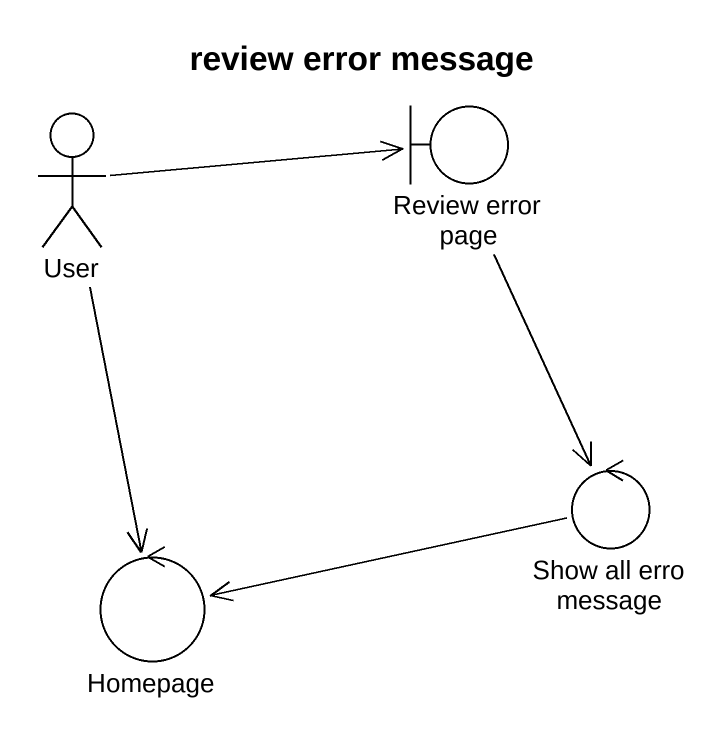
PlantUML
@startuml
title review error message
actor User
boundary "Review error page" as Review_error_page
control "Show all erro message" as Show_all_erro_message
control Homepage
User -right-> Review_error_page
User --> Homepage
Review_error_page --> Show_all_erro_message
Show_all_erro_message -left-> Homepage
@enduml
